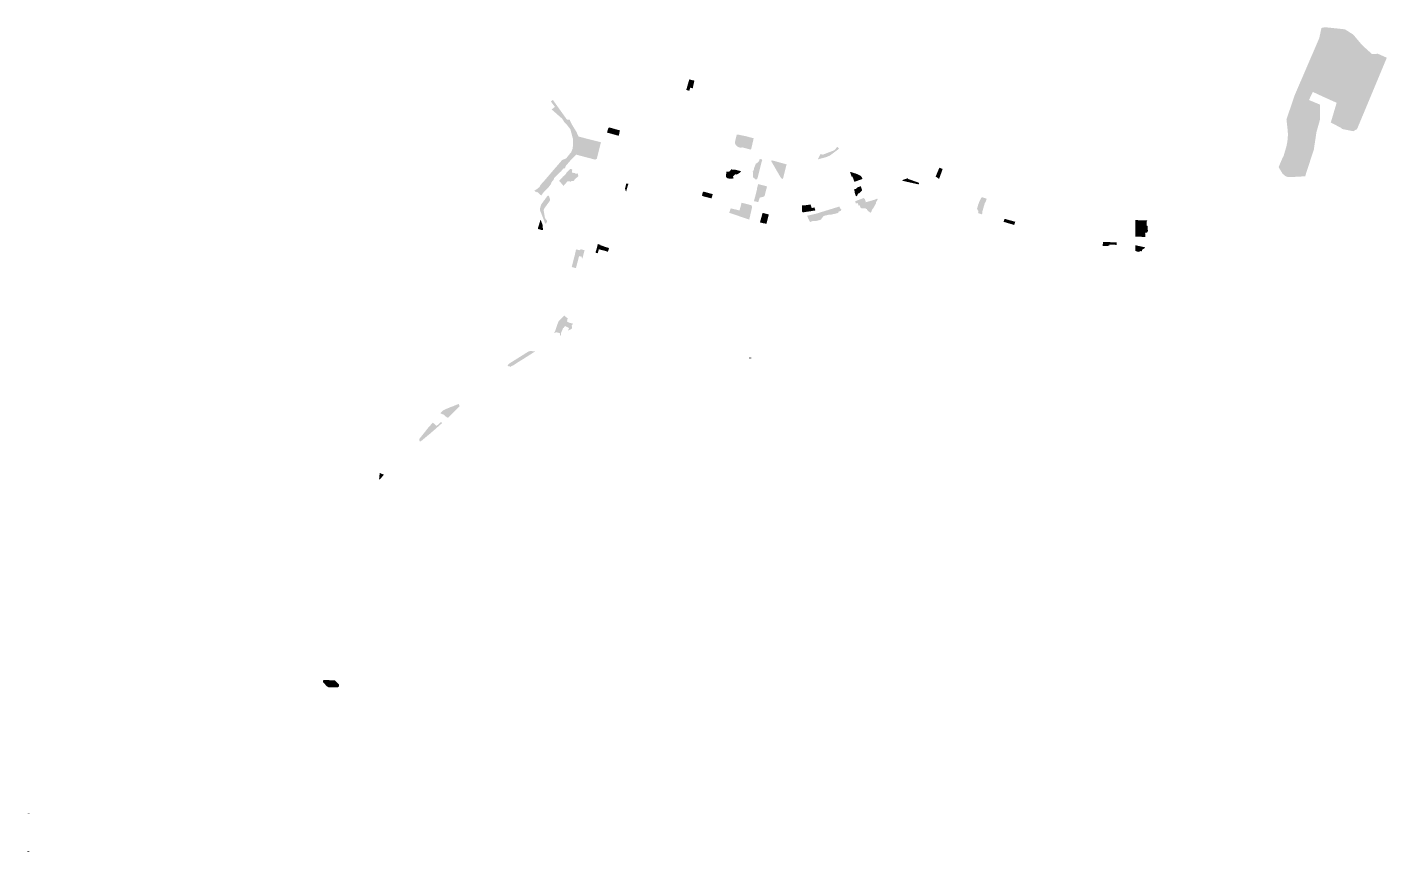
# Model space of a CAD drawing. Header units: millimetres. Extents: x 21933 to 31261, y 37795 to 43448.
import ezdxf

# ---------------------------------------------------------------- set-up
doc = ezdxf.new("R2010")
doc.units = ezdxf.units.MM
doc.layers.add('00 Парки и скверы', color=114, linetype='Continuous', lineweight=9, true_color=0x00a945, transparency=0.5)

msp = doc.modelspace()

# ---------------------------------------------------------------- hatches: boundary and pattern name
at = {"layer": '00 Парки и скверы'}
h = msp.add_hatch(color=256, dxfattribs=at)
h.dxf.hatch_style = 1
edge = h.paths.add_edge_path()
edge.add_line((30837.66564028413, 43448.49250195999), (30812.705, 43443.575))
edge.add_line((30812.705, 43443.575), (30797.5685287, 43373.25902415999))
edge.add_line((30797.5685287, 43373.25902415999), (30627.79324233, 42979.09036925))
edge.add_line((30627.79324233, 42979.09036925), (30572.79299257, 42815.92515511))
edge.add_line((30572.79299257, 42815.92515511), (30581.39016593, 42739.20179252))
edge.add_arc((30249.48384435861, 42713.11291832956), 332.9300762255876, -17.809761889056517, 4.494386422828882, ccw=False)
edge.add_line((30566.45901090272, 42611.28375035737), (30553.34306316, 42565.66186988))
edge.add_line((30553.34306316, 42565.66186988), (30547.39514436, 42556.65297385999))
edge.add_line((30547.39514436, 42556.65297385999), (30525.72109807281, 42505.24778370114))
edge.add_line((30525.72109807281, 42505.24778370114), (30519.59445270215, 42490.08303495483))
edge.add_line((30519.59445270215, 42490.08303495483), (30525.77327844033, 42476.32909762868))
edge.add_line((30525.77327844033, 42476.32909762868), (30531.51630957238, 42468.02733168646))
edge.add_line((30531.51630957238, 42468.02733168646), (30546.18834615622, 42444.39419392675))
edge.add_line((30546.18834615622, 42444.39419392675), (30561.80669526546, 42430.22277882503))
edge.add_line((30561.80669526546, 42430.22277882503), (30568.5166654857, 42426.25480325487))
edge.add_line((30568.5166654857, 42426.25480325487), (30574.00752455966, 42424.05975937121))
edge.add_line((30574.00752455966, 42424.05975937121), (30579.57864578904, 42422.5833032736))
edge.add_line((30579.57864578904, 42422.5833032736), (30596.02313063858, 42421.44534646118))
edge.add_line((30596.02313063858, 42421.44534646118), (30654.79206253201, 42423.33492174573))
edge.add_line((30654.79206253201, 42423.33492174573), (30701.08874625845, 42426.93342907783))
edge.add_line((30701.08874625845, 42426.93342907783), (30760.54269703, 42610.05054054506))
edge.add_line((30760.54269703, 42610.05054054506), (30778.50243595436, 42728.91302362859))
edge.add_line((30778.50243595436, 42728.91302362859), (30803.3609013592, 42817.33160514727))
edge.add_line((30803.3609013592, 42817.33160514727), (30803.3008655, 42917.58893999999))
edge.add_line((30803.3008655, 42917.58893999999), (30727.12125978842, 42949.31015614787))
edge.add_line((30727.12125978842, 42949.31015614787), (30753.54849057009, 43004.99464168134))
edge.add_line((30753.54849057009, 43004.99464168134), (30822.937875, 42972.639149))
edge.add_line((30822.937875, 42972.639149), (30917.04698627026, 42930.24588992725))
edge.add_line((30917.04698627026, 42930.24588992725), (30876.746297, 42794.814263))
edge.add_line((30876.746297, 42794.814263), (30944.611574, 42759.913109))
edge.add_line((30944.611574, 42759.913109), (30954.3674573298, 42750.81159937254))
edge.add_line((30954.3674573298, 42750.81159937254), (31030.73415586495, 42735.24752812337))
edge.add_line((31030.73415586495, 42735.24752812337), (31057.15772466, 42750.27677828999))
edge.add_line((31057.15772466, 42750.27677828999), (31261.16372977, 43239.22040074999))
edge.add_line((31261.16372977, 43239.22040074999), (31200.22801675, 43266.25338926))
edge.add_line((31200.22801675, 43266.25338926), (31159.339921, 43264.733556))
edge.add_line((31159.339921, 43264.733556), (31091.974415, 43325.5783))
edge.add_line((31091.974415, 43325.5783), (31030.83524853704, 43397.77160590068))
edge.add_line((31030.83524853704, 43397.77160590068), (30974.06390645161, 43434.0146775))
edge.add_line((30974.06390645161, 43434.0146775), (30837.66564028413, 43448.49250195999))
h = msp.add_hatch(color=256, dxfattribs=at)
h.dxf.hatch_style = 1
h.paths.add_polyline_path([(26475.44661311562, 43090.47006980826), (26454.80069310123, 43018.44479675365), (26475.89937691567, 43012.7760943334), (26481.67455771011, 43034.02334431408), (26499.11640655, 43029.35090989), (26510.75341359379, 43082.26310823863)])
h = msp.add_hatch(color=256, dxfattribs=at)
h.dxf.hatch_style = 1
h.paths.add_polyline_path([(25700.85890264324, 42731.3948905193), (25666.97525131, 42786.76080684998), (25654.6589787237, 42814.35471176337), (25635.42678836351, 42815.73245427646), (25539.70105026807, 42949.84128960662), (25525.77107103942, 42939.3943160008), (25553.68059095363, 42902.10139593799), (25531.2185837978, 42884.72812078952), (25603.90452681394, 42820.69595288588), (25619.20833768252, 42795.95246391484), (25635.29480586306, 42780.35910500269), (25660.0873734329, 42747.98094835957), (25664.99840684861, 42728.99445665626), (25677.80978900162, 42680.74132948018), (25678.33708430041, 42648.86547846956), (25675.44987086207, 42616.70751298534), (25665.88703457137, 42592.68007164099), (25630.31664781048, 42548.98143371431), (25602.53577013088, 42537.36437819686), (25484.38401825047, 42400.00648199346), (25455.9000175577, 42368.11407297042), (25448.16911325546, 42354.03527937165), (25436.67354029534, 42343.42774559652), (25412.810979723, 42327.11108402431), (25424.59814329084, 42316.75216495551), (25429.11224065609, 42321.87765248308), (25459.9181658956, 42294.33379779174), (25475.1079397999, 42315.75549923466), (25497.97256662569, 42338.28721253708), (25508.51867876739, 42348.60628121553), (25526.6466964647, 42373.73547606435), (25530.45674068129, 42385.7520366629), (25547.86455887346, 42407.69298487694), (25545.14133427496, 42409.83302811696), (25558.72526687, 42425.00561416), (25597.98528501, 42462.86485702), (25611.3938212688, 42480.46587225218), (25617.70743009585, 42478.79628996245), (25626.7500326363, 42490.05146851156), (25625.36107198903, 42494.39302335074), (25666.3737519949, 42542.07381644665), (25700.50627278, 42575.20616357), (25724.02164241129, 42568.17537938435), (25828.58179867293, 42540.93249331025), (25840.78786119647, 42546.56981008451), (25869.46862533888, 42659.71740905824), (25715.89461396369, 42698.64184454123)])
h = msp.add_hatch(color=256, dxfattribs=at)
h.dxf.hatch_style = 1
h.paths.add_polyline_path([(25926.23116094686, 42761.28473594019), (25919.98271113671, 42756.80862970181), (25910.92154679629, 42726.5135408307), (25991.32888712118, 42703.74419214713), (26000.00000119236, 42740.80452334146)])
h = msp.add_hatch(color=256, dxfattribs=at)
h.dxf.hatch_style = 1
h.paths.add_polyline_path([(25926.23116094686, 42761.28473594019), (25919.98271113671, 42756.80862970181), (25910.92154679629, 42726.5135408307), (25991.32888712118, 42703.74419214713), (26000.00000119236, 42740.80452334146)])
h = msp.add_hatch(color=256, dxfattribs=at)
h.dxf.hatch_style = 1
h.paths.add_polyline_path([(26858.62181091414, 42702.38382955148), (26807.07398850386, 42712.76892128878), (26801.00689883581, 42710.98027895817), (26791.90288684351, 42675.23945486417), (26788.97691363141, 42659.93186112297), (26789.04871882201, 42654.69675592617), (26790.97673568761, 42647.68234545357), (26794.64897911561, 42640.90093755007), (26800.01099311111, 42635.31996415217), (26809.12032391861, 42628.19214835007), (26823.32590361141, 42622.94423042727), (26831.65107466221, 42620.90998034487), (26832.85844356521, 42625.65141010537), (26838.68208868429, 42624.64037458465), (26897.21040356194, 42609.3255851453), (26900.84953857581, 42615.01083529657), (26917.34309357843, 42687.17869159331)])
at = {"layer": '00 Парки и скверы', "transparency": 33554559}
h = msp.add_hatch(color=256, dxfattribs=at)
h.dxf.hatch_style = 1
h.paths.add_polyline_path([(26958.7493816971, 42544.6472240631), (26955.82411597257, 42535.04349659363), (26953.66601879404, 42531.01701779893), (26943.0917365099, 42518.32120809438), (26938.90915276, 42514.71366454), (26933.54610231, 42516.47578903), (26919.04290531, 42479.69763827), (26919.87351885, 42477.12490593), (26913.71575767, 42459.63908701), (26911.26963767, 42460.54654478), (26912.80201313, 42423.47286909), (26914.651181201, 42417.50896662839), (26924.05892241, 42411.51044708), (26925.66169485, 42406.46587836), (26940.92249146, 42406.51222263), (26946.30891814165, 42424.0673419551), (26966.82480103242, 42506.45484469975), (26971.99000828, 42525.20721767), (26972.02895585484, 42528.72079000496), (26973.60334485813, 42528.67344965302), (26976.02189532781, 42535.6159536237), (26969.467330795, 42545.20072200074), (26963.94285365306, 42543.368121043)])
h = msp.add_hatch(color=256, dxfattribs=at)
h.dxf.hatch_style = 1
h.paths.add_polyline_path([(27375.82589515692, 42578.26807305683), (27357.27486668801, 42542.51569046178), (27396.98574499425, 42552.98033694864), (27419.13229955788, 42559.27633219632), (27441.51797484233, 42569.15731417616), (27496.77680716489, 42611.04238975787), (27502.85976481362, 42617.31415840593), (27490.69820944235, 42628.58155784757), (27471.01126586001, 42604.80695258), (27392.35516157003, 42575.04115350999)])
at = {"layer": '00 Парки и скверы'}
h = msp.add_hatch(color=256, dxfattribs=at)
h.dxf.hatch_style = 1
h.paths.add_polyline_path([(25630.34759462916, 42445.88041704602), (25631.03447742852, 42445.23089038823), (25614.13374902453, 42426.4338412726), (25612.31250469189, 42427.43975534313), (25582.80006081265, 42395.53989088809), (25610.19744715526, 42363.14855065965), (25615.60199363027, 42363.15840545115), (25616.91277779047, 42367.29140868455), (25639.98462833598, 42390.89601051667), (25643.39245522773, 42391.87653063854), (25647.60471046227, 42392.0494481062), (25663.68570341134, 42389.65502530463), (25667.40250549274, 42393.93514256732), (25682.49101542414, 42394.64430880732), (25685.9514608318, 42400.08205577416), (25699.63947826479, 42414.25512492936), (25712.57725105557, 42424.97211039811), (25714.56254675582, 42427.0404544021), (25714.98034849419, 42428.14062367345), (25714.74075350847, 42431.32679103128), (25711.94939091295, 42435.04203049268), (25709.99672546477, 42446.83054106168), (25704.46579487116, 42445.30363187228), (25699.37264747459, 42444.91580480761), (25694.88010968396, 42445.19880101748), (25690.9684837421, 42447.83437025593), (25670.78676541675, 42452.13938211698), (25670.39006263525, 42453.19136904299), (25672.30393219572, 42470.04904484651), (25672.12149769345, 42472.09786886052), (25671.314566613, 42473.91047930357), (25669.49375182571, 42474.70190118102), (25659.7134670043, 42476.2398787837), (25658.20440816629, 42476.19199876138), (25657.41394986591, 42475.83289859432), (25646.79341147951, 42465.38177741284), (25633.03514939064, 42450.30694850406), (25632.57634571282, 42447.94974672561)])
h = msp.add_hatch(color=256, dxfattribs=at)
h.dxf.hatch_style = 1
h.paths.add_polyline_path([(26780.24289975, 42412.48304865), (26779.62030493, 42416.2326039), (26775.85873298, 42420.05022027999), (26775.33275727, 42425.53830692), (26783.14667652, 42433.62871800999), (26795.61708271, 42441.48783209999), (26801.46874143, 42438.32821854), (26812.83470078, 42445.24423658), (26825.5951452, 42453.75891276), (26830.15123422, 42461.33919987), (26788.31022707, 42471.73989093), (26770.43568629, 42472.10357079), (26765.7846242, 42475.95480692), (26750.37463769, 42458.980645), (26730.67994595, 42458.68218845999), (26729.13482409, 42445.28576230999), (26726.94206096, 42435.30927335999), (26726.94492155, 42425.69916966), (26730.15058253, 42418.23004162), (26736.15617877, 42413.36806035), (26747.09433313, 42410.63057073), (26756.67403169, 42409.9538931), (26764.09356293, 42409.92029337999)])
h = msp.add_hatch(color=256, dxfattribs=at)
h.dxf.hatch_style = 1
h.paths.add_polyline_path([(27047.82124779127, 42534.46734918476), (27041.13948869225, 42534.84908223065), (27038.47688204146, 42533.62548245264), (27037.04390679978, 42530.9004230612), (27102.76197926755, 42418.08320346549), (27105.07010941065, 42415.0538961753), (27108.84806342281, 42411.7188909762), (27112.94335199616, 42409.13414371285), (27115.06481475031, 42408.65094379231), (27117.01657987808, 42409.24935902085), (27118.18046316944, 42410.57629724493), (27118.54410094014, 42411.49228409969), (27143.30614626419, 42507.966390497)])
h = msp.add_hatch(color=256, dxfattribs=at)
h.dxf.hatch_style = 1
h.paths.add_polyline_path([(27577.66417564723, 42457.3034005638), (27589.62277088351, 42422.94349635445), (27595.07822679689, 42424.41821454643), (27608.28161697802, 42388.19996796738), (27620.31355808471, 42392.54823752145), (27663.87165131547, 42408.20562017312), (27659.20943109, 42419.80465936), (27651.44039966003, 42429.01364618997), (27641.66222366, 42435.01338293), (27636.37029480575, 42437.24271511505), (27617.13723378926, 42445.16743692075)])
h = msp.add_hatch(color=256, dxfattribs=at)
h.dxf.hatch_style = 1
h.paths.add_polyline_path([(28191.19198109286, 42484.77077397823), (28165.8410657052, 42424.68314855082), (28187.07569686224, 42409.88555154019), (28190.17591478151, 42410.31127385546), (28213.29625997487, 42474.04184276982), (28211.48231392522, 42477.87136456933)])
h = msp.add_hatch(color=256, dxfattribs=at)
h.dxf.hatch_style = 1
h.paths.add_polyline_path([(26041.9720994, 42370.96561674), (26034.95, 42342.68), (26037.83, 42329.54), (26042.73869317, 42323.06349714), (26045.41025, 42332.82065), (26054.12637010764, 42364.07241658078), (26054.97488499102, 42366.97505736683), (26055.3691, 42368.9883), (26056.1602, 42369.9883), (26057.48611801413, 42375.16579311428), (26045.57048147073, 42377.29682212407), (26043.35030783731, 42375.57753687812)])
h = msp.add_hatch(color=256, dxfattribs=at)
h.dxf.hatch_style = 1
h.paths.add_polyline_path([(26041.9720994, 42370.96561674), (26034.95, 42342.68), (26037.83, 42329.54), (26042.73869317, 42323.06349714), (26045.41025, 42332.82065), (26054.12637010764, 42364.07241658078), (26054.97488499102, 42366.97505736683), (26055.3691, 42368.9883), (26056.1602, 42369.9883), (26057.48611801413, 42375.16579311428), (26045.57048147073, 42377.29682212407), (26043.35030783731, 42375.57753687812)])
h = msp.add_hatch(color=256, dxfattribs=at)
h.dxf.hatch_style = 1
h.paths.add_polyline_path([(26948.06196134833, 42372.97708062583), (26941.07251711601, 42346.80697440216), (26940.53512994555, 42343.21877755509), (26941.00272280897, 42340.28909193018), (26919.42187272854, 42256.10460853283), (26948.71212397478, 42249.01138924707), (26958.53520944234, 42280.06947056937), (26986.81123286896, 42287.04602271714), (26989.09288168945, 42288.18619918487), (26992.64812737006, 42292.54430609182), (27008.89287605019, 42357.04088521492)])
h = msp.add_hatch(color=256, dxfattribs=at)
h.dxf.hatch_style = 1
h.paths.add_polyline_path([(27619.45424925545, 42340.06992641959), (27605.68485916896, 42335.56805889168), (27609.4049056028, 42323.7193083425), (27610.95694083424, 42313.46710136784), (27619.66021071697, 42287.92833883312), (27628.7332988608, 42294.85689924434), (27627.61660778108, 42297.52992854803), (27632.02609640922, 42300.20295785172), (27630.53287697239, 42303.3004677577), (27631.77967934919, 42305.60015775825), (27638.4070915166, 42309.63190850562), (27641.69039742711, 42309.80870979394), (27661.71291053859, 42329.79988417342), (27651.89527477123, 42358.60372508247), (27629.09626134455, 42350.22644160458)])
at = {"layer": '00 Парки и скверы', "transparency": 33554559}
h = msp.add_hatch(color=256, dxfattribs=at)
h.dxf.hatch_style = 1
h.paths.add_polyline_path([(27939.7158553507, 42395.270388934), (27999.55684345397, 42381.65925898457), (28045.61842786198, 42371.71428123062), (28049.3174597037, 42372.36995245948), (28050.60176585778, 42373.66186341009), (28051.31025427063, 42377.22759076209), (28051.3725072024, 42381.82434876384), (27976.76563729, 42408.38253249), (27974.46615793843, 42413.45281060775), (27937.82195564584, 42400.36907952227)])
at = {"layer": '00 Парки и скверы'}
h = msp.add_hatch(color=256, dxfattribs=at)
h.dxf.hatch_style = 1
edge = h.paths.add_edge_path()
edge.add_line((25504.78207786692, 42292.14915101558), (25478.62535605052, 42259.21127458741))
edge.add_line((25478.62535605052, 42259.21127458741), (25478.3593393131, 42259.41297249509))
edge.add_line((25478.3593393131, 42259.41297249509), (25462.36235851006, 42236.80734367466))
edge.add_line((25462.36235851006, 42236.80734367466), (25460.18169901713, 42232.90921625595))
edge.add_line((25460.18169901713, 42232.90921625595), (25457.69636724475, 42227.50546751872))
edge.add_line((25457.69636724475, 42227.50546751872), (25455.61878322298, 42221.43663133474))
edge.add_line((25455.61878322298, 42221.43663133474), (25452.72433231528, 42209.88612068141))
edge.add_line((25452.72433231528, 42209.88612068141), (25451.98081856401, 42205.7528340763))
edge.add_line((25451.98081856401, 42205.7528340763), (25451.38452136469, 42201.65554370546))
edge.add_arc((25472.72670298343, 42198.85801256207), 21.52475079404377, 172.5322505755118, 189.2066856193439)
edge.add_line((25451.47924258638, 42195.41413053425), (25452.14031379285, 42191.61033012115))
edge.add_line((25452.14031379285, 42191.61033012115), (25453.24418279123, 42187.80652970806))
edge.add_line((25453.24418279123, 42187.80652970806), (25457.23427438916, 42178.97062762835))
edge.add_line((25457.23427438916, 42178.97062762835), (25487.64415584759, 42101.32063526817))
edge.add_line((25487.64415584759, 42101.32063526817), (25489.55886401778, 42101.5808725063))
edge.add_line((25489.55886401778, 42101.5808725063), (25492.09200289835, 42103.365363508))
edge.add_line((25492.09200289835, 42103.365363508), (25494.73501201755, 42105.869118107))
edge.add_line((25494.73501201755, 42105.869118107), (25496.63514523882, 42108.69105429553))
edge.add_line((25496.63514523882, 42108.69105429553), (25497.96765276862, 42111.61854968893))
edge.add_line((25497.96765276862, 42111.61854968893), (25498.51394226571, 42114.2755609823))
edge.add_line((25498.51394226571, 42114.2755609823), (25498.62795855108, 42117.07449131312))
edge.add_line((25498.62795855108, 42117.07449131312), (25498.30361012529, 42120.93833503157))
edge.add_line((25498.30361012529, 42120.93833503157), (25497.61960809107, 42123.91023900232))
edge.add_line((25497.61960809107, 42123.91023900232), (25496.87625380313, 42125.58340280751))
edge.add_arc((25525.55802089068, 42157.65457818244), 43.02562089260864, 181.3829659274207, 228.1932228216529, ccw=False)
edge.add_line((25482.54493296118, 42156.61615632066), (25477.17258127257, 42187.6489098338))
edge.add_line((25477.17258127257, 42187.6489098338), (25476.95536031603, 42190.11361066718))
edge.add_line((25476.95536031603, 42190.11361066718), (25477.16036638103, 42195.55343827464))
edge.add_line((25477.16036638103, 42195.55343827464), (25477.79764565774, 42198.96265186822))
edge.add_line((25477.79764565774, 42198.96265186822), (25478.69284093439, 42201.94653805651))
edge.add_line((25478.69284093439, 42201.94653805651), (25481.08574933791, 42205.85004370533))
edge.add_line((25481.08574933791, 42205.85004370533), (25499.57295087598, 42231.920362917))
edge.add_line((25499.57295087598, 42231.920362917), (25518.80363248876, 42258.34990597644))
edge.add_arc((25502.77952981643, 42267.12030988948), 18.26723436241787, 331.3069771614573, 354.6111371994657)
edge.add_line((25520.96602736233, 42265.40474634815), (25520.95118760743, 42266.79970744775))
edge.add_line((25520.95118760743, 42266.79970744775), (25520.65706794436, 42268.42806649138))
edge.add_line((25520.65706794436, 42268.42806649138), (25512.53362197447, 42290.97235432471))
edge.add_line((25512.53362197447, 42290.97235432471), (25511.66428344354, 42292.3416853412))
edge.add_line((25511.66428344354, 42292.3416853412), (25509.92560638162, 42293.73734215426))
edge.add_line((25509.92560638162, 42293.73734215426), (25508.55574717245, 42294.39565403747))
edge.add_line((25508.55574717245, 42294.39565403747), (25507.396641022, 42294.68532128445))
edge.add_line((25507.396641022, 42294.68532128445), (25504.78207786692, 42292.14915101558))
h = msp.add_hatch(color=256, dxfattribs=at)
h.dxf.hatch_style = 1
edge = h.paths.add_edge_path()
edge.add_line((25503.44173930219, 42292.99515505897), (25478.62535605052, 42259.21127458741))
edge.add_line((25478.62535605052, 42259.21127458741), (25478.3593393131, 42259.41297249509))
edge.add_line((25478.3593393131, 42259.41297249509), (25462.36235851006, 42236.80734367466))
edge.add_line((25462.36235851006, 42236.80734367466), (25460.18169901713, 42232.90921625595))
edge.add_line((25460.18169901713, 42232.90921625595), (25457.69636724475, 42227.50546751872))
edge.add_line((25457.69636724475, 42227.50546751872), (25455.61878322298, 42221.43663133474))
edge.add_line((25455.61878322298, 42221.43663133474), (25452.72433231528, 42209.88612068141))
edge.add_line((25452.72433231528, 42209.88612068141), (25451.98081856401, 42205.7528340763))
edge.add_line((25451.98081856401, 42205.7528340763), (25451.38452136469, 42201.65554370546))
edge.add_arc((25472.72670298343, 42198.85801256207), 21.52475079404377, 172.5322505755118, 189.2066856193439)
edge.add_line((25451.47924258638, 42195.41413053425), (25452.14031379285, 42191.61033012115))
edge.add_line((25452.14031379285, 42191.61033012115), (25453.24418279123, 42187.80652970806))
edge.add_line((25453.24418279123, 42187.80652970806), (25457.23427438916, 42178.97062762835))
edge.add_line((25457.23427438916, 42178.97062762835), (25487.64415584759, 42101.32063526817))
edge.add_line((25487.64415584759, 42101.32063526817), (25489.55886401778, 42101.5808725063))
edge.add_line((25489.55886401778, 42101.5808725063), (25492.09200289835, 42103.365363508))
edge.add_line((25492.09200289835, 42103.365363508), (25494.73501201755, 42105.869118107))
edge.add_line((25494.73501201755, 42105.869118107), (25496.63514523882, 42108.69105429553))
edge.add_line((25496.63514523882, 42108.69105429553), (25497.96765276862, 42111.61854968893))
edge.add_line((25497.96765276862, 42111.61854968893), (25498.51394226571, 42114.2755609823))
edge.add_line((25498.51394226571, 42114.2755609823), (25498.62795855108, 42117.07449131312))
edge.add_line((25498.62795855108, 42117.07449131312), (25498.30361012529, 42120.93833503157))
edge.add_line((25498.30361012529, 42120.93833503157), (25497.61960809107, 42123.91023900232))
edge.add_line((25497.61960809107, 42123.91023900232), (25496.87625380313, 42125.58340280751))
edge.add_arc((25525.55802089068, 42157.65457818244), 43.02562089260621, 181.3829659274208, 228.1932228216565, ccw=False)
edge.add_line((25482.54493296118, 42156.61615632066), (25477.17258127257, 42187.6489098338))
edge.add_line((25477.17258127257, 42187.6489098338), (25476.95536031603, 42190.11361066718))
edge.add_line((25476.95536031603, 42190.11361066718), (25477.16036638103, 42195.55343827464))
edge.add_line((25477.16036638103, 42195.55343827464), (25477.79764565774, 42198.96265186822))
edge.add_line((25477.79764565774, 42198.96265186822), (25478.69284093439, 42201.94653805651))
edge.add_line((25478.69284093439, 42201.94653805651), (25481.08574933791, 42205.85004370533))
edge.add_line((25481.08574933791, 42205.85004370533), (25499.57295087598, 42231.920362917))
edge.add_line((25499.57295087598, 42231.920362917), (25518.80363248876, 42258.34990597644))
edge.add_arc((25502.77952981643, 42267.12030988948), 18.26723436241787, 331.3069771614573, 354.6111371994657)
edge.add_line((25520.96602736233, 42265.40474634815), (25520.95118760743, 42266.79970744775))
edge.add_line((25520.95118760743, 42266.79970744775), (25520.65706794436, 42268.42806649138))
edge.add_line((25520.65706794436, 42268.42806649138), (25512.53362197447, 42290.97235432471))
edge.add_line((25512.53362197447, 42290.97235432471), (25511.66428344354, 42292.3416853412))
edge.add_line((25511.66428344354, 42292.3416853412), (25509.92560638162, 42293.73734215426))
edge.add_line((25509.92560638162, 42293.73734215426), (25508.55574717245, 42294.39565403747))
edge.add_line((25508.55574717245, 42294.39565403747), (25507.396641022, 42294.68532128445))
edge.add_line((25507.396641022, 42294.68532128445), (25503.44173930219, 42292.99515505897))
h = msp.add_hatch(color=256, dxfattribs=at)
h.dxf.hatch_style = 1
edge = h.paths.add_edge_path()
edge.add_line((26579.3496, 42319.6094), (26572.74437401122, 42321.52570822635))
edge.add_line((26572.74437401122, 42321.52570822635), (26568.756, 42317.625))
edge.add_line((26568.756, 42317.625), (26563.04, 42297.78))
edge.add_arc((26569.05080703767, 42297.35200611971), 6.026025224446555, 175.9271815387078, 266.0909922644245)
edge.add_line((26568.64, 42291.34), (26570.6, 42289.14))
edge.add_line((26570.6, 42289.14), (26628.50746564319, 42274.7088093537))
edge.add_line((26628.50746564319, 42274.7088093537), (26636.24000847457, 42303.90912936319))
edge.add_line((26636.24000847457, 42303.90912936319), (26579.3496, 42319.6094))
h = msp.add_hatch(color=256, dxfattribs=at)
h.dxf.hatch_style = 1
edge = h.paths.add_edge_path()
edge.add_line((26579.3496, 42319.6094), (26572.74437401122, 42321.52570822635))
edge.add_line((26572.74437401122, 42321.52570822635), (26568.756, 42317.625))
edge.add_line((26568.756, 42317.625), (26563.04, 42297.78))
edge.add_arc((26569.05080703767, 42297.35200611971), 6.026025224446555, 175.9271815387078, 266.0909922644245)
edge.add_line((26568.64, 42291.34), (26570.6, 42289.14))
edge.add_line((26570.6, 42289.14), (26628.50746564319, 42274.7088093537))
edge.add_line((26628.50746564319, 42274.7088093537), (26636.24000847457, 42303.90912936319))
edge.add_line((26636.24000847457, 42303.90912936319), (26579.3496, 42319.6094))
h = msp.add_hatch(color=256, dxfattribs=at)
h.dxf.hatch_style = 1
h.paths.add_polyline_path([(27746.78761355297, 42265.76402621782), (27686.87849304498, 42248.40764367813), (27678.95728935325, 42273.84952541249), (27675.42621900587, 42272.77821110893), (27673.63745770813, 42277.90730796777), (27613.25301316355, 42255.321501905), (27618.08804759992, 42239.91445150335), (27631.17288508854, 42242.95149367875), (27637.5221278388, 42224.97190519312), (27644.68316236146, 42227.41860846523), (27651.3865309391, 42210.2300486985), (27659.00523140679, 42206.99919257567), (27666.9682815409, 42206.0882134482), (27667.14749229445, 42207.65473036617), (27689.05421912668, 42205.14858378174), (27688.76318610215, 42202.6046061041), (27694.80521044664, 42201.91339382078), (27694.22331611059, 42196.82693944325), (27706.15192767079, 42185.74789519413), (27720.12916574, 42176.15102472), (27723.55303669, 42180.97926094), (27731.71578787, 42202.05372386), (27736.01118176006, 42204.36860714011), (27757.08798607395, 42242.42722598898), (27755.39461343013, 42246.79850401382), (27767.52178403, 42265.79638472), (27765.27759114, 42273.36077148)])
h = msp.add_hatch(color=256, dxfattribs=at)
h.dxf.hatch_style = 1
h.paths.add_polyline_path([(28449.8926, 42202.875), (28459.07258928281, 42187.01736228924), (28457.1699, 42174.3945), (28483.513, 42164.872), (28487.25530285188, 42177.65234201602), (28484.8467195535, 42179.9982501449), (28504.5500520281, 42247.28492756179), (28507.6887666475, 42246.407819772), (28516.09792012272, 42272.32563055055), (28485.305633783, 42282.32745216372), (28483.09093001466, 42282.40483727319), (28481.58683500228, 42281.85901888881), (28480.41093948746, 42280.36906411428), (28473.38907602702, 42268.44073519663), (28467.05498873462, 42256.48652116674), (28455.8959427861, 42226.54107902295), (28455.27031402317, 42222.52602244317)])
h = msp.add_hatch(color=256, dxfattribs=at)
h.dxf.hatch_style = 1
h.paths.add_polyline_path([(26834.22297058815, 42245.28101724637), (26820.5110316983, 42192.04743407332), (26759.78082071969, 42206.54016712602), (26750.00000014724, 42176.13856126856), (26886.77112016894, 42129.2374518842), (26906.48290392674, 42215.20578895376), (26902.3897381677, 42227.65859602536)])
h = msp.add_hatch(color=256, dxfattribs=at)
h.dxf.hatch_style = 1
h.paths.add_polyline_path([(26834.22297058815, 42245.28101724637), (26820.5110316983, 42192.04743407332), (26759.78082071969, 42206.54016712602), (26750.00000014724, 42176.13856126856), (26886.77112016894, 42129.2374518842), (26906.48290392674, 42215.20578895376), (26902.3897381677, 42227.65859602536)])
h = msp.add_hatch(color=256, dxfattribs=at)
h.dxf.hatch_style = 1
h.paths.add_polyline_path([(26978.45887539354, 42175.54873429259), (27021.16599203889, 42164.42768236603), (27005.10067125405, 42101.19860748253), (26982.13830405, 42104.4694916), (26960.48239649112, 42110.47433895447)])
h = msp.add_hatch(color=256, dxfattribs=at)
h.dxf.hatch_style = 1
h.paths.add_polyline_path([(27250.00000238474, 42228.5285679116), (27249.68595101679, 42191.75348989296), (27250.00000238474, 42182.72941328875), (27256.078, 42179.19), (27280.34996265204, 42182.82040998184), (27306.02967215929, 42186.55794340554), (27317.79352565198, 42188.67418757024), (27340.76826615264, 42192.41483466394), (27334.08310413125, 42213.47710898583), (27317.80332228, 42208.89246677), (27314.58312445, 42210.47218965), (27308.01288874617, 42233.1640269287), (27271.96488447774, 42227.82545583726), (27262.01257429431, 42227.85812698676)])
h = msp.add_hatch(color=256, dxfattribs=at)
h.dxf.hatch_style = 1
edge = h.paths.add_edge_path()
edge.add_line((27358.79, 42173.932), (27344.857, 42169.737))
edge.add_line((27344.857, 42169.737), (27283.62272940851, 42155.46486471832))
edge.add_line((27283.62272940851, 42155.46486471832), (27295.463, 42129.68389538622))
edge.add_line((27295.463, 42129.68389538622), (27303.29004707221, 42112.8002455105))
edge.add_line((27303.29004707221, 42112.8002455105), (27308.09546011031, 42113.74529115835))
edge.add_line((27308.09546011031, 42113.74529115835), (27320.11543738486, 42119.33885681956))
edge.add_line((27320.11543738486, 42119.33885681956), (27327.18250106211, 42120.68272373359))
edge.add_line((27327.18250106211, 42120.68272373359), (27347.92550064988, 42120.83620979728))
edge.add_line((27347.92550064988, 42120.83620979728), (27364.54045012772, 42124.88978018147))
edge.add_line((27364.54045012772, 42124.88978018147), (27373.36789224605, 42127.50969091329))
edge.add_line((27373.36789224605, 42127.50969091329), (27379.26793091678, 42130.28427602714))
edge.add_line((27379.26793091678, 42130.28427602714), (27383.90187524527, 42136.871))
edge.add_line((27383.90187524527, 42136.871), (27387.99250780046, 42141.69869035017))
edge.add_line((27387.99250780046, 42141.69869035017), (27392.96134349778, 42150.46955507408))
edge.add_line((27392.96134349778, 42150.46955507408), (27397.61441352787, 42153.86430531914))
edge.add_line((27397.61441352787, 42153.86430531914), (27401.4090525343, 42155.31574649059))
edge.add_line((27401.4090525343, 42155.31574649059), (27408.41293444034, 42157.26941383991))
edge.add_line((27408.41293444034, 42157.26941383991), (27420.076226189, 42159.87594791155))
edge.add_line((27420.076226189, 42159.87594791155), (27434.55018114955, 42163.37220975363))
edge.add_line((27434.55018114955, 42163.37220975363), (27437.37329887995, 42163.65179773791))
edge.add_line((27437.37329887995, 42163.65179773791), (27439.61309820556, 42163.50453456745))
edge.add_line((27439.61309820556, 42163.50453456745), (27441.35199485637, 42162.96714848299))
edge.add_line((27441.35199485637, 42162.96714848299), (27444.33530303602, 42163.61319817774))
edge.add_line((27444.33530303602, 42163.61319817774), (27445.70773874025, 42162.96507981391))
edge.add_line((27445.70773874025, 42162.96507981391), (27495.45402005114, 42174.40359661016))
edge.add_line((27495.45402005114, 42174.40359661016), (27497.31735185089, 42175.32722225892))
edge.add_line((27497.31735185089, 42175.32722225892), (27498.79419620337, 42179.27920564301))
edge.add_line((27498.79419620337, 42179.27920564301), (27497.95954075415, 42183.69378888148))
edge.add_line((27497.95954075415, 42183.69378888148), (27514.86569149805, 42189.45237247112))
edge.add_line((27514.86569149805, 42189.45237247112), (27518.66677150972, 42198.45172358884))
edge.add_arc((27532.34905551569, 42219.43816170812), 25.05265416186122, 195.8692387151218, 236.89732330979268, ccw=False)
edge.add_line((27508.25120170276, 42212.58769295301), (27507.91600264404, 42215.06370163763))
edge.add_line((27507.91600264404, 42215.06370163763), (27505.03797596254, 42219.08432381577))
edge.add_line((27505.03797596254, 42219.08432381577), (27358.79, 42173.932))
h = msp.add_hatch(color=256, dxfattribs=at)
h.dxf.hatch_style = 1
h.paths.add_polyline_path([(25454.69570275664, 42126.33759352393), (25436.11676515086, 42068.8571055803), (25437.34723334259, 42066.99785302532), (25438.8910175068, 42065.56054455216), (25440.84813070135, 42064.24979165787), (25442.36133017542, 42063.63888706872), (25465.25873172726, 42057.58671860094), (25468.87489554085, 42058.07541257489), (25472.15717506948, 42059.15108729976), (25468.36156337875, 42094.73450472912), (25456.61497950324, 42126.92503086072)])
h = msp.add_hatch(color=256, dxfattribs=at)
h.dxf.hatch_style = 1
h.paths.add_polyline_path([(28638.33457520921, 42134.92516349186), (28631.90659596977, 42114.13564716295), (28704.71034253398, 42092.79740924203), (28712.10341545471, 42114.44495089314)])
h = msp.add_hatch(color=256, dxfattribs=at)
h.dxf.hatch_style = 1
h.paths.add_polyline_path([(29616.70020668132, 42047.28213043994), (29622.24436961514, 42047.45902008454), (29619.69262976889, 42085.985509561), (29613.12000000004, 42089.71000000004), (29612.46, 42114.08), (29617.35, 42123.49999999999), (29563.72567353873, 42125.49901890417), (29536.46154730146, 42125.65460129198), (29535.986764403, 42012.1796242266), (29597.08987665141, 42010.90833189133), (29605.37462529173, 42011.1367371266), (29602.93054799284, 42038.5157202581), (29617.22503052527, 42040.20292806371)])
h = msp.add_hatch(color=256, dxfattribs=at)
h.dxf.hatch_style = 1
h.paths.add_polyline_path([(25690.12583086542, 41887.2397368784), (25669.36680736343, 41805.53256752502), (25672.30377002839, 41803.58115569688), (25673.55835738579, 41803.00617619173), (25697.91775682575, 41796.63191935915), (25700.8787720742, 41807.4643997501), (25717.29733203207, 41871.54425951879), (25719.28043479342, 41879.3904773255), (25739.01451238, 41874.22976237), (25737.30546478771, 41867.8112793264), (25742.01460965, 41861.82372446), (25744.95785778579, 41872.86183296548), (25751.87890590157, 41901.17687335108), (25757.70887869242, 41919.27215843019), (25731.12527340336, 41925.83092775309), (25728.94615351051, 41924.0467415837), (25723.41277209245, 41919.56690686502), (25698.70849863161, 41924.73116826255)])
h = msp.add_hatch(color=256, dxfattribs=at)
h.dxf.hatch_style = 1
h.paths.add_polyline_path([(25848.07614484976, 41962.66557504808), (25839.74707388582, 41929.14445520553), (25831.81744218135, 41902.60165598205), (25847.44102536328, 41898.8001338155), (25855.16281726285, 41925.66808693352), (25891.15696614012, 41916.89983262192), (25909.04738034242, 41911.14991090509), (25917.68098487857, 41908.50632520417), (25924.74269385332, 41934.43751629796), (25897.51150544319, 41942.44447738586), (25889.16893174325, 41945.68943273419), (25866.37479433552, 41953.81485047609), (25864.70797620727, 41956.29962480034)])
h = msp.add_hatch(color=256, dxfattribs=at)
h.dxf.hatch_style = 1
h.paths.add_polyline_path([(29406.58989393949, 41956.06292422064), (29381.82236833755, 41957.10737489956), (29358.65491935563, 41958.2820050799), (29357.75157509133, 41950.21492528452), (29355.61307115592, 41949.8618673733), (29312.46631802396, 41948.07568102051), (29312.39126024366, 41950.75669166924), (29313.32618463184, 41977.07553404645), (29369.545, 41974.511), (29389.371, 41973.58576097806), (29407.5986422221, 41972.5881549666)])
h = msp.add_hatch(color=256, dxfattribs=at)
h.dxf.hatch_style = 1
h.paths.add_polyline_path([(29600.70189477372, 41932.97455974418), (29593.56162783372, 41930.34387923419), (29587.56848067372, 41925.56563887419), (29583.33146168372, 41923.80050893419), (29581.82117618372, 41915.94364006419), (29581.38045149372, 41912.63039123419), (29571.42397250372, 41913.51282193418), (29561.12295996371, 41908.22053410419), (29556.30838036372, 41908.57424390419), (29548.05598816443, 41909.18638384713), (29534.55222903371, 41918.33269540542), (29536.7882927762, 41953.42108581419), (29585.021, 41943.027), (29591.53614345018, 41942.04288265632), (29602.60267209835, 41939.37447216489)])
h = msp.add_hatch(color=256, dxfattribs=at)
h.dxf.hatch_style = 1
h.paths.add_polyline_path([(25641.339726, 41453.510667), (25636.18412366353, 41430.84051567742), (25651.10351387, 41422.84159268999), (25672.01934795, 41417.33135916), (25677.98796559375, 41416.16558112617), (25667.22194073286, 41400.47444164506), (25671.48324837797, 41393.66557996992), (25671.76703529, 41383.86492488), (25661.32054877, 41376.91477938999), (25655.82693407, 41374.06885098), (25646.17466218, 41370.00657281), (25643.74174348, 41371.12382617), (25651.31675137, 41385.81799817), (25623.17863423, 41400.32887104999), (25613.93568923, 41387.73025015), (25611.69618961, 41385.80451538), (25609.6038021, 41384.99653864999), (25595.50012388, 41352.10214172), (25596.10318255, 41342.50282312), (25592.99902094, 41335.70028007), (25591.80121922, 41330.61856996), (25590.39883333, 41331.77004812), (25587.68764312, 41349.33171045999), (25585.49431419, 41351.07530188999), (25566.82057201, 41356.72121208), (25564.11409008, 41356.95264519999), (25561.33660221, 41356.46515871), (25553.76074932, 41352.82109694999), (25548.82807856, 41350.03658099), (25549.44105997, 41353.4972292), (25554.62282222, 41363.40799732), (25559.08893703, 41376.86975289), (25569.07716124, 41406.79712521), (25574.59447236, 41421.64280049), (25578.47147814, 41431.24353783), (25582.96190743, 41436.49484495), (25618.02786733, 41472.13836675), (25630.4368100922, 41460.33744868296)])
h = msp.add_hatch(color=256, dxfattribs=at)
h.dxf.hatch_style = 1
h.paths.add_polyline_path([(25370.21792676377, 41223.86641154136), (25311.19993094443, 41186.83348279201), (25250.47599466, 41148.88176658998), (25234.87530954529, 41138.02244132119), (25228.16693896803, 41130.39047748618), (25233.73731517015, 41122.75851365118), (25238.80694657, 41126.74017013), (25246.96459539, 41119.39522433), (25260.4783098, 41127.468444), (25263.84275933, 41127.75694569), (25311.83784974, 41158.76256588999), (25326.66966677439, 41167.55979339121), (25381.98665871397, 41202.62284254425), (25416.08875558868, 41224.43953823703), (25417.21500935934, 41226.05536215517), (25391.96906762146, 41227.96985506282), (25380.02413085392, 41227.48070121995), (25372.55098461883, 41225.00007783487)])
h = msp.add_hatch(color=256, dxfattribs=at)
h.dxf.hatch_style = 1
h.paths.add_polyline_path([(26900.10010584196, 41183.87131384238), (26886.10010584196, 41183.87131384238), (26886.10010584196, 41177.92921398137), (26900.10010584196, 41177.92921398137)])
h = msp.add_hatch(color=256, dxfattribs=at)
h.dxf.hatch_style = 1
h.paths.add_polyline_path([(24895.88345846425, 40859.67662635961), (24893.89632381, 40865.617039), (24872.18497079295, 40857.09445433254), (24847.74561159647, 40846.98027599533), (24839.15292105476, 40844.36802752211), (24801.25758735672, 40828.76360234632), (24784.07902873, 40819.48747266), (24768.51116515, 40802.32557290499), (24794.26374470887, 40789.49459182396), (24798.69404845557, 40784.94478733961), (24801.79198636659, 40781.10313883768), (24807.00128424, 40777.80614993), (24816.45510039207, 40772.29670714711), (24819.56969828, 40769.85368366), (24851.80041595389, 40802.33994087371), (24900.02499249, 40849.19305146)])
h = msp.add_hatch(color=256, dxfattribs=at)
h.dxf.hatch_style = 1
edge = h.paths.add_edge_path()
edge.add_line((24656.07583704447, 40666.41050467407), (24623.20344094, 40625.8577059))
edge.add_arc((24663.22945600927, 40620.9892994529), 40.32100276108752, 173.0651184753366, 185.87764439098)
edge.add_line((24623.12042685272, 40616.86025067881), (24624.99288274398, 40611.88534558226))
edge.add_line((24624.99288274398, 40611.88534558226), (24627.25009944921, 40609.22642450297))
edge.add_line((24627.25009944921, 40609.22642450297), (24633.4133577, 40609.51124412))
edge.add_line((24633.4133577, 40609.51124412), (24640.71816003108, 40615.28706790085))
edge.add_line((24640.71816003108, 40615.28706790085), (24696.45668106265, 40661.45705322869))
edge.add_line((24696.45668106265, 40661.45705322869), (24732.80294082792, 40692.81820161417))
edge.add_line((24732.80294082792, 40692.81820161417), (24771.260668, 40727.15227199999))
edge.add_line((24771.260668, 40727.15227199999), (24780.07344618, 40734.84784424))
edge.add_line((24780.07344618, 40734.84784424), (24775.75828839, 40738.43393367998))
edge.add_line((24775.75828839, 40738.43393367998), (24768.80244279, 40738.71040584998))
edge.add_line((24768.80244279, 40738.71040584998), (24755.07351017, 40725.07039426))
edge.add_line((24755.07351017, 40725.07039426), (24741.57253, 40716.06244099999))
edge.add_line((24741.57253, 40716.06244099999), (24738.462143, 40715.83178399999))
edge.add_line((24738.462143, 40715.83178399999), (24732.57112749152, 40723.25612976154))
edge.add_line((24732.57112749152, 40723.25612976154), (24715.559028, 40737.70474399999))
edge.add_line((24715.559028, 40737.70474399999), (24678.543022, 40695.58184199999))
edge.add_line((24678.543022, 40695.58184199999), (24670.53437600866, 40684.97756903154))
edge.add_line((24670.53437600866, 40684.97756903154), (24656.07583704447, 40666.41050467407))
h = msp.add_hatch(color=256, dxfattribs=at)
h.dxf.hatch_style = 1
h.paths.add_polyline_path([(24357.81426999309, 40390.32770442068), (24364.02810500871, 40387.76096774724), (24363.56443647271, 40386.32867417433), (24365.23996595508, 40385.55986937105), (24366.10407549945, 40385.33870644784), (24366.53910576245, 40385.72239740289), (24366.88503213801, 40386.50443800276), (24380.07195949585, 40380.67135723131), (24371.22698532982, 40369.87614487345), (24358.42588321374, 40354.84965928388), (24353.05645330545, 40348.72922923963), (24352.78300216229, 40348.43393253992), (24352.47476196891, 40348.17515918009), (24352.13657440732, 40347.95697384203), (24351.77375155772, 40347.78280367132), (24351.39199245901, 40347.65538444543), (24350.99729359122, 40347.57671760152), (24350.59585468574, 40347.54803879883), (24350.19398134306, 40347.56979850955), (24349.79798598764, 40347.64165494311), (24349.41408871543, 40347.76247941477), (24349.04831959179, 40347.93037407447), (24348.70642393423, 40348.1427017173), (24348.39377206787, 40348.39612720737), (24348.11527497103, 40348.68666986452), (24347.87530713612, 40349.00976599072), (24347.67763785724, 40349.36034055448), (24347.52537202405, 40349.73288690677), (24347.42090135172, 40350.12155327678), (24347.39680531015, 40351.8909658784), (24348.99635623522, 40368.4101748985), (24351.66328274214, 40393.00512589824)])
h = msp.add_hatch(color=256, dxfattribs=at)
h.dxf.hatch_style = 1
edge = h.paths.add_edge_path()
edge.add_line((23964.7227291436, 38972.94187728549), (23962.81804299, 38964.37380084))
edge.add_line((23962.81804299, 38964.37380084), (23963.10897478, 38957.89926442))
edge.add_line((23963.10897478, 38957.89926442), (23982.9256133285, 38935.9910206105))
edge.add_line((23982.9256133285, 38935.9910206105), (23989.3524223, 38929.34732151002))
edge.add_line((23989.3524223, 38929.34732151002), (24000, 38922.54921406267))
edge.add_arc((24011.17713857381, 38616.47117767232), 306.2820477717697, 89.1261827501018, 92.09135696491671, ccw=False)
edge.add_line((24015.84806135559, 38922.71760665988), (24052.39581348662, 38922.87427441657))
edge.add_line((24052.39581348662, 38922.87427441657), (24064.21827849, 38923.13166582))
edge.add_line((24064.21827849, 38923.13166582), (24069.01195277, 38925.32834256))
edge.add_line((24069.01195277, 38925.32834256), (24072.80170123, 38931.1904279))
edge.add_line((24072.80170123, 38931.1904279), (24071.98474837, 38941.19305664))
edge.add_line((24071.98474837, 38941.19305664), (24055.96016792314, 38957.96684248604))
edge.add_line((24055.96016792314, 38957.96684248604), (24045.41990197, 38968.99990288))
edge.add_line((24045.41990197, 38968.99990288), (24043.6237652, 38969.90739872))
edge.add_line((24043.6237652, 38969.90739872), (24033.57420867191, 38970.39910129215))
edge.add_line((24033.57420867191, 38970.39910129215), (24029.12053004481, 38970.61700993622))
edge.add_line((24029.12053004481, 38970.61700993622), (24019.30327046573, 38971.0628778057))
edge.add_line((24019.30327046573, 38971.0628778057), (24017.67985811007, 38971.14100678881))
edge.add_line((24017.67985811007, 38971.14100678881), (24001.7806985, 38971.866192))
edge.add_line((24001.7806985, 38971.866192), (23991.43519934023, 38972.43892142514))
edge.add_line((23991.43519934023, 38972.43892142514), (23964.7227291436, 38972.94187728549))
at = {"layer": '00 Парки и скверы', "lineweight": 30, "transparency": 33554559}
h = msp.add_hatch(color=256, dxfattribs=at)
h.dxf.hatch_style = 1
h.paths.add_polyline_path([(21949.44010167133, 38057.09627761105), (21935.44010167133, 38057.09627761105), (21935.44010167133, 38053.09627761106), (21949.44010167133, 38053.09627761106)])
at = {"layer": '00 Парки и скверы'}
h = msp.add_hatch(color=256, dxfattribs=at)
h.dxf.hatch_style = 1
h.paths.add_polyline_path([(21946.91313272155, 37800.97085563033), (21932.91313272155, 37800.97085563033), (21932.91313272155, 37795.02875576932), (21946.91313272155, 37795.02875576932)])

doc.saveas('drawing.dxf')
